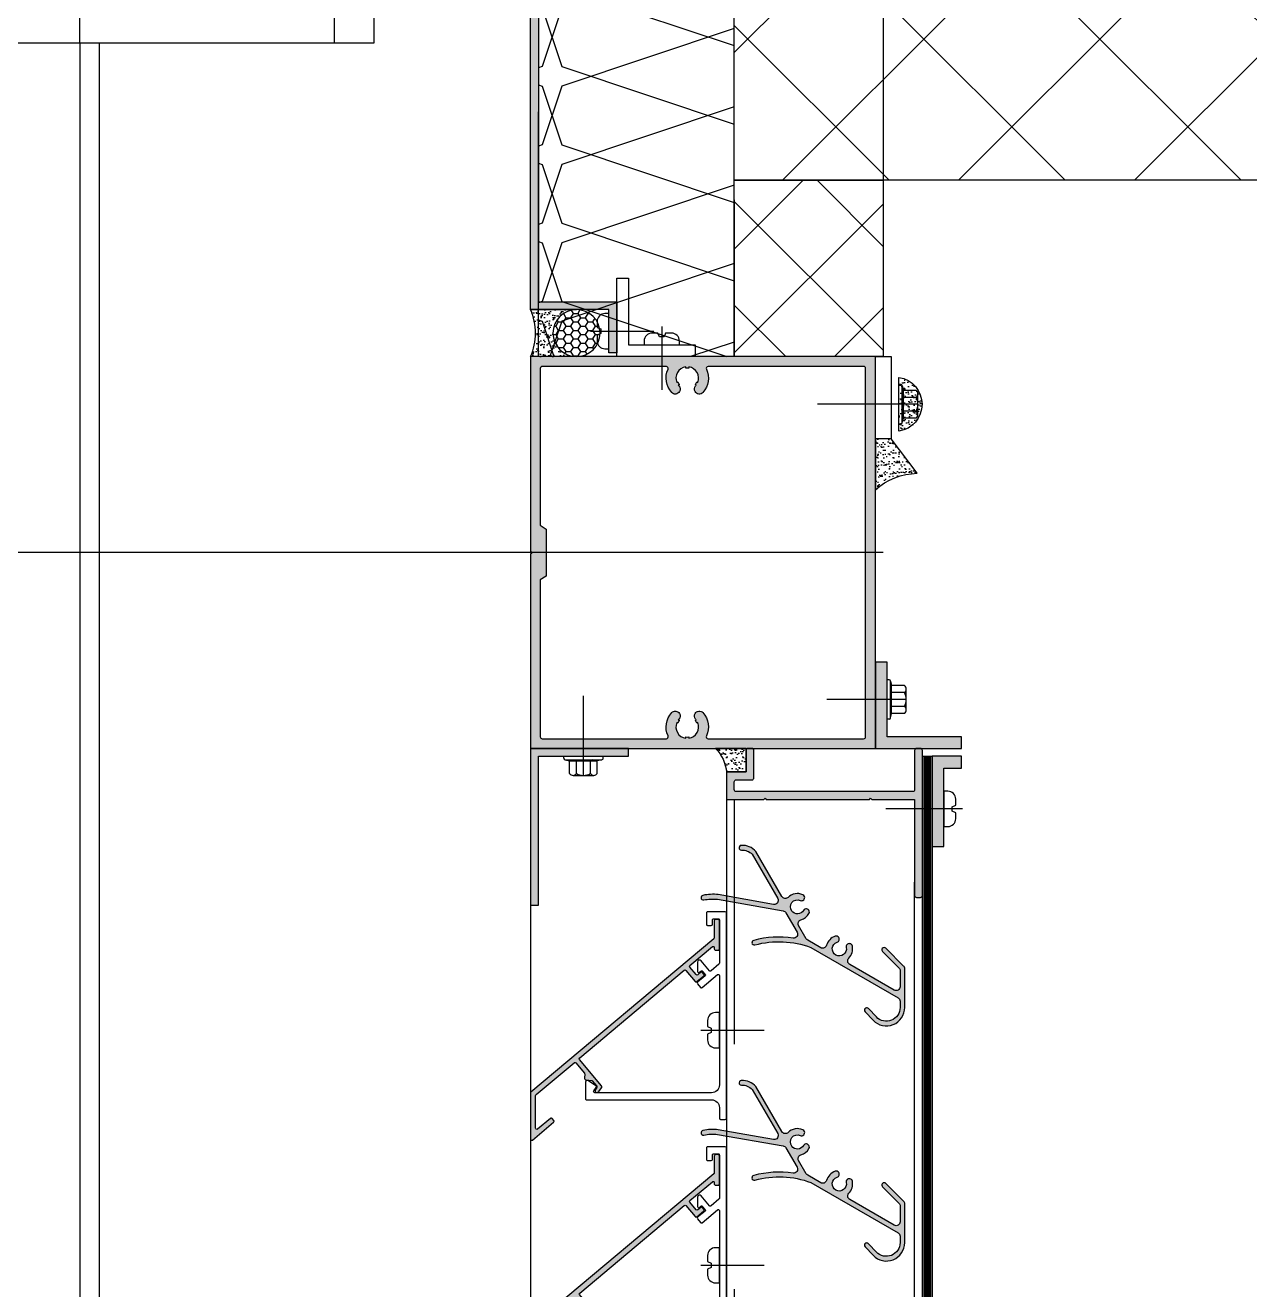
# Model space of a CAD drawing. Header units: millimetres. Extents: x 12351878 to 12381578, y 696206 to 738256.
# Drawn here: x 12375865.6 to 12376178, y 710600.4 to 710923.1 of the extents above; entities that cross this region are included whole.
import ezdxf

# ---------------------------------------------------------------- set-up
doc = ezdxf.new("R2010")
doc.units = ezdxf.units.MM
doc.header["$LTSCALE"] = 1000
for name, pattern in [('CENTER', [50.800000000000004, 31.75, -6.35, 6.35, -6.35]), ('CENTER2', [28.575000000000003, 19.05, -3.175, 3.175, -3.175]), ('HIDDEN', [0.125, 0.0625, -0.0625]), ('HIDDENX2', [19.049999999999997, 12.7, -6.35])]:
    doc.linetypes.add(name, pattern=pattern)
for name, color, linetype in [('ALUM', 1, 'Continuous'), ('ELASTOMER', 6, 'Continuous'), ('ELASTOMER-V', 241, 'Continuous'), ('ELASTROMER-V', 241, 'Continuous'), ('EXTRUSION-V', 141, 'Continuous'), ('EXTRUSION1', 4, 'Continuous'), ('EXTRUSION2', 133, 'Continuous'), ('FASTENER', 191, 'Continuous'), ('GLASS-V', 11, 'Continuous'), ('GRID', 8, 'CENTER'), ('INSUL', 8, 'HIDDEN'), ('SILICONE', 8, 'Continuous'), ('SYMBOL', 7, 'Continuous'), ('型材断面填充', 254, 'Continuous'), ('铝板断面填充', 14, 'Continuous')]:
    doc.layers.add(name, color=color, linetype=linetype)

# ---------------------------------------------------------------- blocks, each defined once
blk = doc.blocks.new('*U98')
at = {"linetype": 'CENTER2', "ltscale": 0.5}
blk.add_line((0, 5.682552812322683), (0, -17.82994597045181), dxfattribs=at)
at = {"color": 0, "linetype": 'ByBlock'}
blk.add_lwpolyline([(-0.6749999999992724, 2.506874680595502), (-1.174999999999272, 3.599999999998545), (-2.999999999998181, 3.600000000002183, 0.4142135623730951), (-5.399999999999636, 1.200000000000728), (-5.399999999999636, 0), (5.399999999999636, 0), (5.400000000001455, 1.19999999999709, 0.4142135623730951), (3.000000000001819, 3.599999999998545), (1.174999999999272, 3.599999999998545), (0.6749999999992724, 2.506874680595502)], format="xyb", close=True, dxfattribs=at)
blk = doc.blocks.new('*U59')
at = {"linetype": 'ByBlock', "lineweight": -2}
for p, q in [((-3.542857142858338, 4.400000000008731), (-3.542857142858338, 1.14285714286234)), ((2.657142857144208, 4.857142857152212), (-2.657142857144208, 4.857142857152212)), ((-1.77142857142826, 4.400000000008731), (-1.77142857142826, 1.14285714286234)), ((1.77142857142826, 4.400000000008731), (1.77142857142826, 1.14285714286234)), ((3.542857142858338, 4.400000000008731), (3.542857142858338, 1.14285714286234)), ((-5.028571428571013, 0.5142857142927824), (-5.028571428571013, 7.275957614183426e-12)), ((5.028571428571013, 7.275957614183426e-12), (-5.028571428571013, 7.275957614183426e-12)), ((-4.685714285715221, 0.857142857152212), (-3.542857142858338, 1.14285714286234)), ((4.685714285715221, 0.857142857152212), (-4.685714285715221, 0.857142857152212)), ((3.542857142858338, 1.14285714286234), (-3.542857142858338, 1.14285714286234)), ((-2.332922000361577, 0.857142857152212), (-1.77142857142826, 1.14285714286234)), ((2.458636286075489, 0.857142857152212), (1.77142857142826, 1.14285714286234)), ((4.685714285715221, 0.857142857152212), (3.542857142858338, 1.14285714286234)), ((5.028571428571013, 0.5142857142927824), (5.028571428571013, 7.275957614183426e-12))]:
    blk.add_line(p, q, dxfattribs=at)
for centre, radius, start, end in [((-2.657142857144208, 3.770535714291327), 1.086607142857136, 35.40085557752613, 144.5991444224739), ((0, 1.196428571434808), 3.660714285714072, 61.05941179989344, 118.9405882001066), ((2.657142857144208, 3.770535714291327), 1.086607142857129, 35.40085557752613, 144.5991444224739), ((-4.685714285715221, 0.5142857142927824), 0.3428571428571428, 90, 180), ((4.685714285715221, 0.5142857142927824), 0.3428571428571428, 0, 90)]:
    blk.add_arc(centre, radius, start, end, dxfattribs=at)
at = {"layer": 'GRID', "ltscale": 0.5}
blk.add_line((0, 4.857142857159488), (0, -20.8138588388405), dxfattribs=at)
blk = doc.blocks.new('20221208-LC02')
at = {"layer": '型材断面填充', "linetype": 'ByBlock'}
h = blk.add_hatch(color=256, dxfattribs=at)
edge = h.paths.add_edge_path(flags=16)
edge.add_line((2.5, -6.99999999960346), (2.5, -47))
edge.add_arc((3, -47), 0.5, 180, 270)
edge.add_line((3, -47.5), (34.65579523838096, -47.49999999999636))
edge.add_arc((34.65579523683118, -47.00000000242653), 0.4999999975698302, 270.0000001775916, 385.0702281711805)
edge.add_arc((39.99995091589517, -44.5000000142536), 5.399999990810145, 137.5299817759611, 205.0702278479145, ccw=False)
edge.add_arc((36.9387832742359, -41.69790212291264), 1.250000000089422, 29.999999994727887, 137.5299819162502, ccw=False)
edge.add_arc((36.93878327609127, -41.69790210733845), 1.249999990696188, -42.470018660997084, 29.99999941902189, ccw=False)
edge.add_arc((39.99995091848541, -44.49999999810461), 2.900000000181009, 137.529981922016, 142.0718582329696)
edge.add_line((37.71248232560174, -42.71744917481192), (37.97509137222369, -42.86906657857253))
edge.add_arc((39.9999509184272, -44.49999999786814), 2.600000000005153, 141.1501169040583, 158.8498831005553)
edge.add_line((37.57509137225861, -43.56188690160343), (37.31248232560029, -43.41026949783918))
edge.add_arc((39.99995091840537, -44.49999999789361), 2.900000000010801, 157.9281417677023, 262.0718582346679)
edge.add_line((39.59995091844758, -47.37228132117889), (39.59995091845485, -47.06904651365767))
edge.add_arc((39.99995091835444, -44.4999999979409), 2.599999999968484, 261.1501169037022, 278.8498831005157)
edge.add_line((40.39995091844321, -47.06904651362856), (40.39995091845776, -47.37228132117889))
edge.add_arc((39.9999509183981, -44.49999999792271), 2.899999999995512, 277.9281417674047, 382.0718582349279)
edge.add_line((42.68741951114498, -43.41026949774823), (42.42481046450848, -43.5618869015052))
edge.add_arc((39.99995091839082, -44.4999999979118), 2.600000000009137, 21.15011690276566, 38.84988309937198)
edge.add_line((42.02481046449975, -42.86906657849249), (42.28741951112897, -42.71744917471733))
edge.add_arc((39.99995106457936, -44.50000017262209), 2.899999992084716, 37.92814626531133, 42.47002339311909)
edge.add_arc((43.06111853289622, -41.69790209024723), 1.249999999762535, 150.000000009156, 222.4700181958035, ccw=False)
edge.add_arc((43.06111854433402, -41.69790208929044), 1.250000009190942, 42.470018990228596, 150.0000003092716, ccw=False)
edge.add_arc((39.99995091773599, -44.49999999361535), 5.399999997576094, -25.07022803200431, 42.4700186433916, ccw=False)
edge.add_arc((45.34410659842979, -47), 0.5000000000005413, 154.9297720058249, 270)
edge.add_line((45.34410659842979, -47.5), (84.99995091736491, -47.49999999998909))
edge.add_arc((84.99995091736491, -46.99999999998909), 0.5, 270, 360)
edge.add_line((85.49995091736491, -46.99999999998909), (85.49995091736491, 47.00000000001091))
edge.add_arc((84.99995091736491, 47.00000000001091), 0.5, 0, 90)
edge.add_line((84.99995091736491, 47.50000000001091), (45.34410659792775, 47.5))
edge.add_arc((45.34410659792775, 47.00000000000364), 0.499999999996362, 90, 205.070227985965)
edge.add_arc((39.9999509169138, 44.49999999430656), 5.399999997577029, -42.470018642462094, 25.070228024716982, ccw=False)
edge.add_arc((43.06111854356277, 41.69790209003622), 1.250000009194104, 209.9999996913284, 317.5299810103656, ccw=False)
edge.add_arc((43.06111853211041, 41.69790209099301), 1.249999999750459, 137.5299818046885, 209.9999999917775, ccw=False)
edge.add_arc((39.99995106378628, 44.50000017328784), 2.899999992045648, 317.5299766079323, 322.0718537359109)
edge.add_line((42.28741951034317, 42.71744917545584), (42.02481046370667, 42.86906657922373))
edge.add_arc((39.99995091759047, 44.49999999858846), 2.599999999980514, 321.1501169016652, 338.8498830984475)
edge.add_line((42.42481046370085, 43.56188690224371), (42.68741951033735, 43.41026949849038))
edge.add_arc((39.99995091757592, 44.49999999861393), 2.899999999996318, 337.9281417661126, 442.0718582336118)
edge.add_line((40.39995091758465, 47.37228132187738), (40.3999509175701, 47.06904651432706))
edge.add_arc((39.99995091753226, 44.49999999863212), 2.599999999968184, 81.15011690061799, 98.84988309743153)
edge.add_line((39.59995091758174, 47.06904651434161), (39.59995091756718, 47.37228132186283))
edge.add_arc((39.99995091757592, 44.49999999858846), 2.900000000006504, 97.92814176635848, 202.0718582335795)
edge.add_line((37.31248232479993, 43.41026949847583), (37.57509137145098, 43.56188690225099))
edge.add_arc((39.99995091759047, 44.49999999855208), 2.599999999991428, 201.1501169004238, 218.8498830971071)
edge.add_line((37.97509137143061, 42.86906657922373), (37.71248232480866, 42.71744917546312))
edge.add_arc((39.99995091768506, 44.49999999883585), 2.900000000224605, 217.9281417683661, 222.4700180793446)
edge.add_arc((36.93878327532002, 41.6979021079751), 1.249999990694837, -29.999999418133086, 42.47001866193938, ccw=False)
edge.add_arc((36.93878327346465, 41.69790212354928), 1.250000000087285, 222.4700180848151, 330.00000000616086, ccw=False)
edge.add_arc((39.99995091507299, 44.50000001494118), 5.39999999081059, 154.9297721593727, 222.4700182250489, ccw=False)
edge.add_arc((34.65579523569613, 47.00000000243381), 0.4999999975694139, 334.929771835921, 449.9999998232421)
edge.add_line((34.65579523723864, 47.50000000000364), (3, 47.5))
edge.add_arc((3, 47), 0.5, 90, 180)
edge.add_line((2.5, 47), (2.5, 7.00000000039654))
edge.add_line((2.5, 7.00000000039654), (4, 6.00000000039654))
edge.add_line((4, 6.00000000039654), (4, -5.99999999960346))
edge.add_line((4, -5.99999999960346), (2.5, -6.99999999960346))
edge = h.paths.add_edge_path()
edge.add_line((0, -0.2999999999992724), (0, -50))
edge.add_line((0, -50), (87.99995091736491, -49.99999999998909))
edge.add_line((87.99995091736491, -49.99999999998909), (87.99995091736491, 50.00000000001091))
edge.add_line((87.99995091736491, 50.00000000001091), (0, 50))
edge.add_line((0, 50), (0, 0.2999999999992724))
edge.add_arc((0, 0), 0.2999999999992724, -90, 90, ccw=False)
at = {"color": 0, "linetype": 'ByBlock'}
for points in [[(0, -0.2999999999992724), (0, -50), (87.99995091736491, -49.99999999998909), (87.99995091736491, 50.00000000001091), (0, 50), (0, 0.2999999999992724, -0.9999999999999999)], [(2.5, -6.99999999960346), (2.5, -47, 0.414213562373095), (3, -47.5), (34.65579523838096, -47.49999999999636, 0.5490175104175196), (35.10868978350481, -46.78813559492119, -0.3035384596239542), (36.01674482313683, -40.85389673494501, -0.5069448702634813), (38.02131502910197, -41.07290212296721, -0.3271885650726631), (37.86082171175804, -42.54190749825284, 0.01982026876785896), (37.71248232560174, -42.71744917481192), (37.97509137222369, -42.86906657857253, 0.07738371066582642), (37.57509137225861, -43.56188690160343), (37.31248232560029, -43.41026949783918, 0.4885090795910595), (39.59995091844758, -47.37228132117889), (39.59995091845485, -47.06904651365767, 0.07738371066725233), (40.39995091844321, -47.06904651362856), (40.39995091845776, -47.37228132117889, 0.4885090795940417), (42.68741951114498, -43.41026949774823), (42.42481046450848, -43.5618869015052, 0.07738371066635864), (42.02481046449975, -42.86906657849249), (42.28741951112897, -42.71744917471733, 0.01982027233345179), (42.1390800836889, -42.54190747979737, -0.3271885655898134), (41.97858677827026, -41.07290209053826, -0.5069448669586435), (43.98315698879742, -40.85389668058633, -0.3035384624997088), (44.89121204890398, -46.78813559286573, 0.5490175104135072), (45.34410659842979, -47.5), (84.99995091736491, -47.49999999998909, 0.414213562373095), (85.49995091736491, -46.99999999998909), (85.49995091736491, 47.00000000001091, 0.414213562373095), (84.99995091736491, 47.50000000001091), (45.34410659792775, 47.5, 0.5490175103733188), (44.89121204837284, 46.78813559293485, -0.3035384624606132), (43.98315698803344, 40.85389668134303, -0.5069448669602903), (41.97858677750628, 41.07290209127314, -0.3271885655898843), (42.13908008290309, 42.54190748052861, 0.01982027233416778), (42.28741951034317, 42.71744917545584), (42.02481046370667, 42.86906657922373, 0.07738371066710646), (42.42481046370085, 43.56188690224371), (42.68741951033735, 43.41026949849038, 0.4885090795931064), (40.39995091758465, 47.37228132187738), (40.3999509175701, 47.06904651432706, 0.07738371066724005), (39.59995091758174, 47.06904651434161), (39.59995091756718, 47.37228132186283, 0.4885090795916054), (37.31248232479993, 43.41026949847583), (37.57509137145098, 43.56188690225099, 0.07738371066666419), (37.97509137143061, 42.86906657922373), (37.71248232480866, 42.71744917546312, 0.01982026876795936), (37.86082171097223, 42.54190749890404, -0.327188565073362), (38.02131502833799, 41.07290212362204, -0.5069448702631493), (36.01674482238013, 40.85389673556347, -0.3035384595938929), (35.10868978239159, 46.78813559498667, 0.549017510375187), (34.65579523723864, 47.50000000000364), (3, 47.5, 0.414213562373095), (2.5, 47), (2.5, 7.00000000039654), (4, 6.00000000039654), (4, -5.99999999960346)]]:
    blk.add_lwpolyline(points, format="xyb", close=True, dxfattribs=at)
blk = doc.blocks.new('20221208-LC05')
at = {"layer": '型材断面填充', "linetype": 'ByBlock'}
h = blk.add_hatch(color=256, dxfattribs=at)
edge = h.paths.add_edge_path()
edge.add_line((50, -24.5), (50, 12.5))
edge.add_arc((49.5, 12.5), 0.5, 0, 90)
edge.add_line((49.5, 13), (48.5, 13))
edge.add_arc((48.5, 12.5), 0.5, 90, 180)
edge.add_line((48, 12.5), (48, 2.5))
edge.add_arc((47.5, 2.5), 0.5, -90, 0, ccw=False)
edge.add_line((47.5, 2), (2.5, 2))
edge.add_arc((2.5, 2.5), 0.5, 180, 270, ccw=False)
edge.add_line((2, 2.5), (2, 4.500000000007276))
edge.add_arc((2.5, 4.500000000007276), 0.5, 90, 180, ccw=False)
edge.add_line((2.5, 5.000000000007276), (6.5, 5.000000000007276))
edge.add_arc((6.5, 5.500000000007276), 0.5, 270, 360)
edge.add_line((7, 5.500000000007276), (7, 12.5))
edge.add_arc((6.5, 12.5), 0.5, 0, 90)
edge.add_line((6.5, 13), (5.5, 13))
edge.add_arc((5.5, 12.5), 0.5, 90, 180)
edge.add_line((5, 12.5), (5, 7.000000000003638))
edge.add_line((5, 7.000000000003638), (0, 7))
edge.add_line((0, 7), (0, 0))
edge.add_line((0, 0), (9.545484914677218, 0))
edge.add_line((9.545484914677218, 0), (9.845484914680128, 0.2999999999883585))
edge.add_line((9.845484914680128, 0.2999999999883585), (10.14548491468304, 0))
edge.add_line((10.14548491468304, 0), (36.45762077829568, 0))
edge.add_line((36.45762077829568, 0), (36.75762077829859, 0.2999999999883585))
edge.add_line((36.75762077829859, 0.2999999999883585), (37.0576207783015, 0))
edge.add_line((37.0576207783015, 0), (48, 0))
edge.add_line((48, 0), (48, -24.5))
edge.add_arc((48.5, -24.5), 0.5, 180, 270)
edge.add_line((48.5, -25), (49.5, -25))
edge.add_arc((49.5, -24.5), 0.5, 270, 360)
at = {"linetype": 'ByBlock'}
blk.add_lwpolyline([(50, -24.5), (50, 12.5, 0.414213562373095), (49.5, 13), (48.5, 13, 0.414213562373095), (48, 12.5), (48, 2.5, -0.414213562373095), (47.5, 2), (2.5, 2, -0.414213562373095), (2, 2.5), (2, 4.500000000007276, -0.414213562373095), (2.5, 5.000000000007276), (6.5, 5.000000000007276, 0.414213562373095), (7, 5.500000000007276), (7, 12.5, 0.414213562373095), (6.5, 13), (5.5, 13, 0.414213562373095), (5, 12.5), (5, 7.000000000003638), (0, 7), (0, 0), (9.545484914677218, 0), (9.845484914680128, 0.2999999999883585), (10.14548491468304, 0), (36.45762077829568, 0), (36.75762077829859, 0.2999999999883585), (37.0576207783015, 0), (48, 0), (48, -24.5, 0.414213562373095), (48.5, -25), (49.5, -25, 0.414213562373095)], format="xyb", close=True, dxfattribs=at)
blk = doc.blocks.new('*U97')
at = {"linetype": 'ByBlock', "lineweight": -2}
for p, q in [((-3.542857142858338, 4.400000000008731), (-3.542857142858338, 1.14285714286234)), ((2.657142857144208, 4.857142857152212), (-2.657142857144208, 4.857142857152212)), ((-1.77142857142826, 4.400000000008731), (-1.77142857142826, 1.14285714286234)), ((1.77142857142826, 4.400000000008731), (1.77142857142826, 1.14285714286234)), ((3.542857142858338, 4.400000000008731), (3.542857142858338, 1.14285714286234)), ((-5.028571428571013, 0.5142857142927824), (-5.028571428571013, 7.275957614183426e-12)), ((5.028571428571013, 7.275957614183426e-12), (-5.028571428571013, 7.275957614183426e-12)), ((-4.685714285715221, 0.857142857152212), (-3.542857142858338, 1.14285714286234)), ((4.685714285715221, 0.857142857152212), (-4.685714285715221, 0.857142857152212)), ((3.542857142858338, 1.14285714286234), (-3.542857142858338, 1.14285714286234)), ((-2.332922000361577, 0.857142857152212), (-1.77142857142826, 1.14285714286234)), ((2.458636286075489, 0.857142857152212), (1.77142857142826, 1.14285714286234)), ((4.685714285715221, 0.857142857152212), (3.542857142858338, 1.14285714286234)), ((5.028571428571013, 0.5142857142927824), (5.028571428571013, 7.275957614183426e-12))]:
    blk.add_line(p, q, dxfattribs=at)
for centre, radius, start, end in [((-2.657142857144208, 3.770535714291327), 1.086607142857136, 35.40085557752613, 144.5991444224739), ((0, 1.196428571434808), 3.660714285714072, 61.05941179989344, 118.9405882001066), ((2.657142857144208, 3.770535714291327), 1.086607142857129, 35.40085557752613, 144.5991444224739), ((-4.685714285715221, 0.5142857142927824), 0.3428571428571428, 90, 180), ((4.685714285715221, 0.5142857142927824), 0.3428571428571428, 0, 90)]:
    blk.add_arc(centre, radius, start, end, dxfattribs=at)
at = {"layer": 'GRID', "ltscale": 0.5}
blk.add_line((0, 4.857142857159488), (0, -15.42104510233063), dxfattribs=at)
blk = doc.blocks.new('20221208-LC06')
at = {"layer": '型材断面填充', "linetype": 'ByBlock'}
blk.add_hatch(color=256, dxfattribs=at).paths.add_polyline_path([(22, 3), (3, 3), (3, 22), (0, 22), (0, 0), (22, 0)])
blk.add_lwpolyline([(22, 3), (3, 3), (3, 22), (0, 22), (0, 0), (22, 0)], close=True)
at = {"layer": 'FASTENER', "rotation": 269.9998805842413}
blk.add_blockref('*U97', (3, 12.5), dxfattribs=at)
blk = doc.blocks.new('*U133')
at = {"linetype": 'CENTER2', "ltscale": 0.5}
blk.add_line((0, 5.682552812322683), (0, -13.72271173098998), dxfattribs=at)
at = {"color": 0, "linetype": 'ByBlock'}
blk.add_lwpolyline([(-0.6749999999992724, 2.506874680595502), (-1.174999999999272, 3.599999999998545), (-2.999999999998181, 3.600000000002183, 0.4142135623730951), (-5.399999999999636, 1.200000000000728), (-5.399999999999636, 0), (5.399999999999636, 0), (5.400000000001455, 1.19999999999709, 0.4142135623730951), (3.000000000001819, 3.599999999998545), (1.174999999999272, 3.599999999998545), (0.6749999999992724, 2.506874680595502)], format="xyb", close=True, dxfattribs=at)
blk = doc.blocks.new('20221208-LC07')
at = {"layer": '型材断面填充', "linetype": 'ByBlock'}
h = blk.add_hatch(color=256, dxfattribs=at)
edge = h.paths.add_edge_path()
edge.add_line((-6.571018636968802, 14.7899890653789), (-7.337063080092776, 14.14720145569299))
edge.add_arc((-7.529899362991273, 14.37701478863164), 0.2999999999974647, 219.9999999985453, 309.9999999985453, ccw=False)
edge.add_line((-7.75971269592992, 14.18417850573314), (-9.366681720144697, 16.09928961351397))
edge.add_arc((-9.136868387220604, 16.29212589641247), 0.299999999986316, 130.0000000003315, 220.0000000003319, ccw=False)
edge.add_line((-9.3297046701191, 16.52193922933657), (-3.592836282899952, 21.33574337718892))
edge.add_arc((-3.399999999991408, 21.10593004425521), 0.30000000000014, 4.4639136831392534e-10, 130.0000000006214, ccw=False)
edge.add_line((-3.099999999991269, 21.10593004425755), (-3.099999999991269, 20.74631159653654))
edge.add_arc((-2.799999999996103, 20.74631159654335), 0.2999999999951655, 180.0000000013, 270.0000000014791)
edge.add_line((-2.799999999988358, 20.44631159654818), (-2.099999999991269, 20.44631159654818))
edge.add_arc((-2.099999999984021, 20.74631159654385), 0.2999999999956628, 269.9999999986158, 359.9999999986049)
edge.add_line((-1.799999999988358, 20.74631159653654), (-1.799999999988358, 27.94631159654818))
edge.add_arc((-2.099999999983964, 27.94631159654094), 0.299999999995606, 1.384177397393196e-09, 90.00000000139504)
edge.add_line((-2.099999999991269, 28.24631159653654), (-2.799999999988358, 28.24631159653654))
edge.add_arc((-2.799999999995606, 27.94631159654088), 0.2999999999956628, 89.99999999861582, 179.999999998605)
edge.add_line((-3.099999999991269, 27.94631159654818), (-3.099999999991269, 23.58620389399584))
edge.add_arc((-3.400000000019408, 23.58620389398678), 0.3000000000281391, -49.999999998266674, 1.7301999832852744e-09, ccw=False)
edge.add_line((-3.207163717088406, 23.35639056103537), (-49.89283628751582, -15.81754007405834))
edge.add_arc((-49.70000000458491, -16.04735340700972), 0.3000000000280493, 130.0000000017254, 180.0000000017384)
edge.add_line((-50.00000000461296, -16.04735340701882), (-50.00000000461296, -27.7960190110025))
edge.add_arc((-49.70000000461259, -27.79601901099967), 0.3000000000003666, 180.0000000005408, 310.0000000005276)
edge.add_line((-49.50716372170427, -28.02583234393387), (-44.10145779259619, -23.48990649255575))
edge.add_arc((-44.2942940754947, -23.26009315963165), 0.2999999999863265, 310.0000000003338, 400.00000000033)
edge.add_line((-44.06448074257059, -23.06725687673315), (-44.51443206935073, -22.53102576654055))
edge.add_arc((-44.74424540228938, -22.72386204943905), 0.2999999999974647, 39.99999999854528, 129.9999999985453)
edge.add_line((-44.93708168518788, -22.4940487165004), (-48.20716372170136, -25.23797334724804))
edge.add_arc((-48.40000000461647, -25.0081600143284), 0.299999999993581, 180.0000000033186, 310.0000000033076, ccw=False)
edge.add_line((-48.70000000461005, -25.00816001434578), (-48.70000000461005, -16.65355336258654))
edge.add_arc((-48.40000000465168, -16.65355336259094), 0.2999999999583665, 129.9999999991475, 179.9999999991593, ccw=False)
edge.add_line((-48.59283628752746, -16.42374002968427), (-38.89875189187296, -8.289437388681108))
edge.add_arc((-38.70591560897339, -8.519250721621638), 0.2999999999995969, 39.97210619677821, 129.9999999984711, ccw=False)
edge.add_line((-38.47600842310931, -8.326526343589649), (-36.24809373162861, -10.98427832216839))
edge.add_arc((-36.47800091748876, -11.17700270020882), 0.3000000000019971, -4.999999999810484, 39.972106198496476, ccw=False)
edge.add_line((-36.17914250805916, -11.2031494230323), (-36.26126637689595, -12.14182953926502))
edge.add_arc((-35.76316902785037, -12.1854074106377), 0.4999999999996011, 175.0000000001276, 265.0000000001261)
edge.add_line((-35.80674689922307, -12.68350475968327), (-34.44730974844424, -12.80244009912712))
edge.add_arc((-34.47345647125944, -13.10129850854805), 0.299999999992635, 39.972208860910484, 85.00000000162129, ccw=False)
edge.add_line((-34.24354963072983, -12.90857371856691), (-33.10536801435228, -14.26634268753696))
edge.add_arc((-33.33527485487883, -14.45906747750178), 0.2999999999798057, -35.00000000039148, 39.97220885889601, ccw=False)
edge.add_line((-33.08952924160985, -14.63114040839719), (-33.45027492035297, -15.14633863046765))
edge.add_arc((-33.04069889821348, -15.43312684862878), 0.4999999999876424, 145.0000000010222, 277.5776421457446)
edge.add_arc((-33.04069889820949, -15.43312684861227), 0.5000000000034821, 277.5776421450424, 325.0000000003197)
edge.add_line((-32.63112287606054, -15.71991506678751), (-31.83047807846742, -14.57647579500917))
edge.add_arc((-32.07622369175496, -14.40440286411353), 0.2999999999951448, 325.0000000016046, 399.9721394301869)
edge.add_line((-31.84631661768071, -14.21167835273081), (-37.48033806981402, -7.49067863082746))
edge.add_arc((-37.25043099573351, -7.297954119452356), 0.2999999999950601, 129.9999999997207, 219.9721394283044, ccw=False)
edge.add_line((-37.44326727863518, -7.068140786519507), (-10.78518911205174, 15.30064277094789))
edge.add_arc((-10.59235282913141, 15.07082943801651), 0.3000000000059272, 40.00000000263299, 130.0000000026311, ccw=False)
edge.add_line((-10.36253949620004, 15.26366572093684), (-7.984225340362173, 12.42930128140142))
edge.add_arc((-7.754412007408973, 12.62213756428537), 0.2999999999992584, 219.9999999946298, 309.9999999946298)
edge.add_line((-7.561575724525028, 12.39232423133217), (-5.799673505345709, 13.87073573362431))
edge.add_arc((-5.992509788258752, 14.10054906656296), 0.3000000000068146, 310.0000000006734, 400.0000000006751)
edge.add_line((-5.762696455320111, 14.29338534947601), (-6.148369021131657, 14.75301201533875))
edge.add_arc((-6.378182354070304, 14.56017573244026), 0.2999999999974647, 39.99999999854528, 129.9999999985453)
at = {"linetype": 'ByBlock'}
blk.add_lwpolyline([(-6.571018636968802, 14.7899890653789), (-7.337063080092776, 14.14720145569299, -0.4142135623730948), (-7.75971269592992, 14.18417850573314), (-9.366681720144697, 16.09928961351397, -0.4142135623730967), (-9.3297046701191, 16.52193922933657), (-3.592836282899952, 21.33574337718892, -0.6370702608085692), (-3.099999999991269, 21.10593004425755), (-3.099999999991269, 20.74631159653654, 0.4142135623740107), (-2.799999999988358, 20.44631159654818), (-2.099999999991269, 20.44631159654818, 0.4142135623730396), (-1.799999999988358, 20.74631159653654), (-1.799999999988358, 27.94631159654818, 0.4142135623731504), (-2.099999999991269, 28.24631159653654), (-2.799999999988358, 28.24631159653654, 0.4142135623730396), (-3.099999999991269, 27.94631159654818), (-3.099999999991269, 23.58620389399584, -0.2216946626429259), (-3.207163717088406, 23.35639056103537), (-49.89283628751582, -15.81754007405834, 0.2216946626430007), (-50.00000000461296, -16.04735340701882), (-50.00000000461296, -27.7960190110025, 0.6370702608074083), (-49.50716372170427, -28.02583234393387), (-44.10145779259619, -23.48990649255575, 0.4142135623730755), (-44.06448074257059, -23.06725687673315), (-44.51443206935073, -22.53102576654055, 0.414213562373095), (-44.93708168518788, -22.4940487165004), (-48.20716372170136, -25.23797334724804, -0.6370702608074247), (-48.70000000461005, -25.00816001434578), (-48.70000000461005, -16.65355336258654, -0.2216946626429911), (-48.59283628752746, -16.42374002968427), (-38.89875189187296, -8.289437388681108, -0.4143561613109094), (-38.47600842310931, -8.326526343589649), (-36.24809373162861, -10.98427832216839, -0.1987858451913511), (-36.17914250805916, -11.2031494230323), (-36.26126637689595, -12.14182953926502, 0.4142135623730875), (-35.80674689922307, -12.68350475968327), (-34.44730974844424, -12.80244009912712, -0.1990384300052808), (-34.24354963072983, -12.90857371856691), (-33.10536801435228, -14.26634268753696, -0.3393190298109867), (-33.08952924160985, -14.63114040839719), (-33.45027492035297, -15.14633863046765, 0.6529968604531776), (-32.97476410327363, -15.92876038543181, 0.2099236531227798), (-32.63112287606054, -15.71991506678751), (-31.83047807846742, -14.57647579500917, 0.3393186919816972), (-31.84631661768071, -14.21167835273081), (-37.48033806981402, -7.49067863082746, -0.4140711476668985), (-37.44326727863518, -7.068140786519507), (-10.78518911205174, 15.30064277094789, -0.4142135623730844), (-10.36253949620004, 15.26366572093684), (-7.984225340362173, 12.42930128140142, 0.4142135623730955), (-7.561575724525028, 12.39232423133217), (-5.799673505345709, 13.87073573362431, 0.4142135623731034), (-5.762696455320111, 14.29338534947601), (-6.148369021131657, 14.75301201533875, 0.414213562373095)], format="xyb", close=True, dxfattribs=at)
at = {"layer": 'EXTRUSION2'}
blk.add_lwpolyline([(0, -22.4536884034751), (0, 29.94631159654818, 0.4142135623724291), (-0.3000000000029104, 30.24631159653654), (-4.80000000000291, 30.24631159653654, 0.4142135623722072), (-5.099999999991269, 29.94631159654818), (-5.099999999991269, 27.0463115965249, 0.4142135623733171), (-4.80000000000291, 26.74631159653654), (-3.899999999994179, 26.74631159653654, 0.4142135623728732), (-3.599999999991269, 27.0463115965249), (-3.599999999991269, 28.14631159655983, -0.4142135623735389), (-3.30000000000291, 28.44631159654818), (-2.099999999991269, 28.44631159654818, -0.414213562369238), (-1.799999999988358, 28.14631159655983), (-1.799999999988358, 17.08666589786299, -0.2216946626428674), (-1.907163717085496, 16.85685256493161), (-3.944812945570447, 15.14706184883835, -0.4143559914221383), (-4.367556302560843, 15.18415067039314), (-6.487276274419855, 17.7128306661034, 0.700388720325843), (-7.370454731222708, 17.39162314712303), (-7.370454731222708, 15.00461082905531, 0.6370702608075328), (-6.877618448314024, 14.77479749609483), (-6.504989692621166, 15.0874701475841, -0.414355991422198), (-6.082246335645323, 15.05038132600021), (-5.439831221752684, 14.28402432179428, -0.4140711476669784), (-5.476902012931532, 13.86148647748632), (-7.392236844621948, 12.25432972662384, 0.4140711476671738), (-7.429307635800797, 11.83179188231588), (-6.658409499155823, 10.91216347727459, 0.4143559914221807), (-6.235666142165428, 10.8750746556907), (-2.292836282897042, 14.18350173640647, -0.6370702608074117), (-1.799999999988358, 13.9536884034751), (-1.799999999988358, -13.9536884034751, -0.4142135623731283), (-3.799999999988358, -15.9536884034751), (-33.60047102597309, -15.9536884034751, -0.6047240020239593), (-33.84726484274142, -15.48312225204427), (-33.25367720919894, -14.62425455485936, 0.4124226599490182), (-33.32839809506549, -14.20794279017719), (-35.21368280779279, -12.88785222265869, 0.6068148963146385), (-36.00047102596727, -13.29742824478308), (-36.00047102596727, -17.4536884034751, 0.414213562373055), (-35.70047102596436, -17.75368840346346), (-3.799999999988358, -17.75368840346346, -0.4142135623730284), (-1.799999999988358, -19.75368840346346), (-1.799999999988358, -22.4536884034751, 0.4142135623729286), (-1.499999999985448, -22.75368840346346), (-0.3000000000029104, -22.75368840346346, 0.414213562373095)], format="xyb", close=True, dxfattribs=at)
at = {"layer": 'FASTENER', "xscale": 0.8333333333333337, "yscale": 0.8333333333333337, "zscale": 0.8333333333333337, "rotation": 90}
blk.add_blockref('*U133', (-1.799999999988358, 0), dxfattribs=at)
blk = doc.blocks.new('20221208-LC08')
at = {"layer": '型材断面填充', "linetype": 'ByBlock'}
h = blk.add_hatch(color=256, dxfattribs=at)
edge = h.paths.add_edge_path()
edge.add_arc((18.10000287278786, 31.47830951325164), 3.400000000001218, 65.92021313996545, 134.4775121865075)
edge.add_arc((15.01723408819715, 34.61782167611785), 1.00000000000239, 209.9999999989361, 314.47751218486707, ccw=False)
edge.add_line((14.15120868440135, 34.11782167613273), (7.52105008403305, 45.60159323416883))
edge.add_arc((4.000002872740279, 42.48835913826461), 4.70000000000566, 41.48242132988716, 92.79602569609006)
edge.add_arc((3.800002872744327, 46.58347818416661), 0.5999999999925238, 92.79602569515836, 146.0072134597349)
edge.add_arc((3.80000287275323, 46.58347818417469), 0.5999999999953838, 146.0072134608504, 272.7960256962779)
edge.add_arc((4.000002872743861, 42.48835913827429), 3.500000000015892, 43.313703642576286, 92.79602569613178, ccw=False)
edge.add_line((6.546633347752504, 44.8893325291865), (13.06327640464588, 33.60217565984931))
edge.add_arc((12.19725100086027, 33.10217565985477), 0.9999999999982807, -100.00000000030388, 29.99999999969532, ccw=False)
edge.add_line((12.02360282318841, 32.11736790684517), (-2.077071995241567, 34.60369732353138))
edge.add_arc((-3.499997127224463, 22.6883591383198), 11.99999999996624, 83.1900102333025, 102.1531974691211)
edge.add_arc((-5.899997127244454, 33.83286451088126), 0.6000000000036422, 102.1531974685515, 185.7887552737148)
edge.add_arc((-5.899997127245768, 33.83286451088675), 0.6000000000028907, 185.7887552742492, 282.1531974690991)
edge.add_arc((-3.499997127274389, 22.68835913829452), 10.79999999997955, 83.36261430525201, 102.15319746886752, ccw=False)
edge.add_line((-2.251675831634202, 33.41597275654203), (14.45955084146408, 30.46933261334198))
edge.add_arc((14.28590266380062, 29.48452486034507), 0.9999999999843256, 30.00000000004019, 80.0000000000436, ccw=False)
edge.add_line((15.15192806757113, 29.98452486033784), (18.02259760018205, 25.01237937813858))
edge.add_arc((17.15657219639673, 24.51237937813692), 1.000000000001592, -98.40425250203049, 30.000000000057128, ccw=False)
edge.add_arc((13.40035137706609, -0.9116408617258216), 24.70000000000859, 81.59574749789154, 105.1546482003204)
edge.add_arc((7.100002872769094, 22.35025090838434), 0.600000000010323, 105.1546482012698, 188.7940901267949)
edge.add_arc((7.100002872763874, 22.35025090836708), 0.6000000000025236, 188.7940901252424, 285.1546481997163)
edge.add_arc((13.40035137712634, -0.9116408617214198), 23.49999999999195, 69.71435314169838, 105.1546482004795, ccw=False)
edge.add_line((21.54781760448532, 21.13079081161413), (43.8000028727547, 8.283485656895209))
edge.add_arc((43.30000287275738, 7.417460253112317), 0.9999999999973213, 3.632294465205632e-11, 60.00000000008862, ccw=False)
edge.add_line((44.3000028727547, 7.417460253112949), (44.3000028727547, 5.788359138270607))
edge.add_arc((40.80000287275518, 5.788359138278228), 3.499999999999524, 223.4999999999262, 359.9999999998753, ccw=False)
edge.add_line((38.26119257420942, 3.379118123353692), (36.23522749535914, 5.514039857953321))
edge.add_arc((35.800002872756, 5.101027112538667), 0.5999999999958322, 43.50000000016723, 112.2660903412586)
edge.add_arc((35.80000287275278, 5.1010271125406), 0.5999999999928276, 112.2660903410447, 223.4999999999515)
edge.add_line((35.36477825015027, 4.688014367129654), (37.39074332900054, 2.55309263250092))
edge.add_arc((40.80000287275313, 5.788359138265053), 4.699999999998657, 223.5000000000742, 360.0000000000677)
edge.add_line((45.50000287275179, 5.788359138270607), (45.50000287275179, 15.67414557590382))
edge.add_arc((44.50000287274782, 15.67414557591333), 1.000000000003972, 359.9999999994553, 404.9999999994539)
edge.add_line((45.20710965394392, 16.38125235709595), (40.67573880404234, 20.91262320696842))
edge.add_arc((40.25147473531783, 20.48835913826531), 0.6000000000026592, 44.99999999855465, 144.6289748794953)
edge.add_arc((40.25147473533163, 20.48835913828726), 0.6000000000012106, 144.6289748819671, 225.0000000010131)
edge.add_line((39.82721066662634, 20.06409506956697), (44.00710965394683, 15.88419608224649))
edge.add_arc((43.30000287275053, 15.17708930106379), 1.000000000004178, -5.397851055022329e-10, 44.99999999944902, ccw=False)
edge.add_line((44.3000028727547, 15.17708930105437), (44.3000028727547, 11.11250197593472))
edge.add_arc((43.30000287275537, 11.11250197593574), 0.9999999999993321, 239.99999999993372, 359.99999999994145, ccw=False)
edge.add_line((42.8000028727547, 10.24647657215246), (31.43951503562857, 16.80545728304423))
edge.add_arc((31.9395150356336, 17.67148268683599), 1.000000000008854, 135.5224878140041, 239.9999999999603, ccw=False)
edge.add_arc((28.80000287276256, 20.75425147141831), 3.399999999992322, 315.5224878139824, 372.079786860528)
edge.add_arc((31.34243140132083, 21.29836283606657), 0.799999999998791, 12.07978686086438, 81.03120951345983)
edge.add_arc((31.34243140131693, 21.29836283606468), 0.800000000001266, 81.03120951320471, 192.0797868606111)
edge.add_arc((28.80000287275669, 20.7542514714028), 1.799999999997041, -118.80722304147781, 12.079786860752279, ccw=False)
edge.add_arc((28.80000287276756, 20.75425147141491), 1.800000000012892, 107.92021313942001, 241.1927769584048, ccw=False)
edge.add_arc((28.00000287275929, 23.22811484678811), 0.7999999999921216, 287.920213139836, 394.5944030727941)
edge.add_arc((28.00000287275888, 23.22811484678788), 0.7999999999925871, 34.59440307279084, 107.9202131398281)
edge.add_arc((28.80000287275295, 20.75425147140346), 3.400000000003912, 107.920213139328, 164.4775121858689)
edge.add_arc((24.56049070989025, 21.93176436766351), 0.9999999999869437, 239.9999999995229, 344.47751218546523, ccw=False)
edge.add_line((24.06049070988956, 21.06573896389455), (20.73205368033086, 22.9874129788659))
edge.add_arc((21.23205368032045, 23.85343838267219), 1.000000000013713, 210.0000000011358, 240.0000000011423, ccw=False)
edge.add_line((20.36602827653405, 23.35343838264816), (18.41149036522256, 26.73879735037917))
edge.add_arc((19.27751576900449, 27.23879735038148), 0.9999999999989766, 105.52248781424859, 210.0000000001864, ccw=False)
edge.add_arc((18.10000287277109, 31.47830951324287), 3.39999999998348, 285.5224878137884, 330.0797868603327)
edge.add_arc((20.35347704523172, 30.18144631543695), 0.8000000000276194, 330.0797868607158, 374.5011937844338)
edge.add_arc((20.35347704526365, 30.18144631544146), 0.7999999999955785, 14.50119378469442, 150.0797868609761)
edge.add_arc((18.10000287275837, 31.47830951324748), 1.799999999999034, 216.2653596214031, 330.0797868605823, ccw=False)
edge.add_arc((18.10000287276008, 31.47830951324956), 1.800000000001635, 65.92021313938773, 216.2653596214244, ccw=False)
edge.add_arc((19.1608247127807, 33.85205276469105), 0.8000000000038943, 245.9202131402194, 382.7027099130715)
edge.add_arc((19.16082471278897, 33.85205276470867), 0.799999999989457, 22.70270991213544, 65.9202131392813)
at = {"linetype": 'ByBlock'}
blk.add_lwpolyline([(19.48723143279494, 34.5824353036005, 0.3083916325529339), (15.71786335740762, 33.90429618454073, -0.4903143948258746), (14.15120868440135, 34.11782167613273), (7.52105008403305, 45.60159323416883, 0.2277157634275071), (3.770734580073622, 47.18276389819221, 0.2364415272626862), (3.302538092189934, 46.9189312987728, 0.6175451534920224), (3.829271165435784, 45.98419247014681, -0.2193260320837169), (6.546633347752504, 44.8893325291865), (13.06327640464588, 33.60217565984931, -0.6370702608074894), (12.02360282318841, 32.11736790684517), (-2.077071995241567, 34.60369732353138, 0.08293185936969823), (-6.026312916714232, 34.41941742523341, 0.3820406520317202), (-6.496937440882903, 33.77234788541682, 0.4471354348802424), (-5.77368133777054, 33.24631159653654, -0.08217359946648703), (-2.251675831634202, 33.41597275654203), (14.45955084146408, 30.46933261334198, -0.2216946626429554), (15.15192806757113, 29.98452486033784), (18.02259760018205, 25.01237937813858, -0.6273246742697681), (17.01041574428382, 23.52311789020314, 0.1031587061428928), (6.943147723271977, 22.92938514333218, 0.3820600734281973), (6.507056379050482, 22.25852056662552, 0.4471150990123019), (7.25685802224325, 21.77111667342251, -0.1558819663326053), (21.54781760448532, 21.13079081161413), (43.8000028727547, 8.283485656895209, -0.2679491924313677), (44.3000028727547, 7.417460253112949), (44.3000028727547, 5.788359138270607, -0.67768743392399), (38.26119257420942, 3.379118123353692), (36.23522749535914, 5.514039857953321, 0.3093895803795414), (35.57265775989799, 5.656287591642467, 0.5274292922204732), (35.36477825015027, 4.688014367129654), (37.39074332900054, 2.55309263250092, 0.6776874339242729), (45.50000287275179, 5.788359138270607), (45.50000287275179, 15.67414557590382, 0.1989123673796518), (45.20710965394392, 16.38125235709595), (40.67573880404234, 20.91262320696842, 0.4643382219502167), (39.76222235248133, 20.83568046771688, 0.3658046822927896), (39.82721066662634, 20.06409506956697), (44.00710965394683, 15.88419608224649, -0.1989123673796076), (44.3000028727547, 15.17708930105437), (44.3000028727547, 11.11250197593472, -0.5773502691896717), (42.8000028727547, 10.24647657215246), (31.43951503562857, 16.80545728304423, -0.4903143948260112), (31.22598954406567, 18.37211195606505, 0.2519124144441112), (32.12471710241516, 21.46578171750298, 0.3102758740157328), (31.46714855280879, 22.08858156029601, 0.5263961121946122), (30.56014570021944, 21.13094395463122, -0.6425248466311422), (27.93264741603343, 19.17700877870084, -0.6573305534576461), (28.24615671891661, 22.46692611591425, 0.5022599827521489), (28.65855634020409, 23.68232551432448, 0.3313274819022703), (27.75384902660153, 23.98930357766221, 0.2519124144440898), (25.52401620143792, 21.66414780032937, -0.4903143948259353), (24.06049070988956, 21.06573896389455), (20.73205368033086, 22.9874129788659, -0.1316524975874248), (20.36602827653405, 23.35343838264816), (18.41149036522256, 26.73879735037917, -0.4903143948259107), (19.00989920167194, 28.20232284194208, 0.1969050610291924), (21.04685371372034, 29.78241148532834, 0.1962892023352397), (21.12799098396499, 30.38176645609201, 0.6718365392714909), (19.66010037680098, 30.58048114553094, -0.5419077418271556), (16.64868796586234, 30.41356304529472, -0.7697224539209854), (18.8344179927808, 33.12167022578069, 0.6794876588680713), (19.8988405817945, 34.16081250476418, 0.1908393547517528)], format="xyb", close=True, dxfattribs=at)
blk = doc.blocks.new('20221208-LC09')
at = {"layer": '型材断面填充', "linetype": 'ByBlock'}
blk.add_hatch(color=256, dxfattribs=at).paths.add_polyline_path([(25, 0), (0, 0), (0, -40), (2, -40), (2, -2), (25, -2)])
at = {"linetype": 'ByBlock'}
blk.add_lwpolyline([(25, 0), (0, 0), (0, -40), (2, -40), (2, -2), (25, -2)], close=True, dxfattribs=at)
at = {"layer": 'FASTENER', "rotation": 179.9998805842413}
blk.add_blockref('*U97', (13.5, -2), dxfattribs=at)
blk = doc.blocks.new('20221223-AZM01')
at = {"layer": 'EXTRUSION-V', "linetype": 'HIDDEN'}
for p, q in [((-75.00000000035652, 60, -1.350288218520887e-08), (-75.00000000035652, -60, -1.350288218520887e-08)), ((-70.0000000003347, -60, -1.350288216926428e-08), (-70.0000000003347, 60))]:
    blk.add_line(p, q, dxfattribs=at)
at = {"layer": 'EXTRUSION2'}
blk.add_line((-9.999999999992724, 60, -1.061314579897581e-08), (-9.999999999992724, -60), dxfattribs=at)
blk.add_lwpolyline([(-190.0000000006912, -60), (0, -60), (0, 60), (-190.0000000006912, 60)], close=True, dxfattribs=at)
blk = doc.blocks.new('*U81')
at = {"layer": 'ELASTOMER-V', "linetype": 'ByBlock'}
h = blk.add_hatch(dxfattribs=at)
h.set_pattern_fill('HONEY', color=256, scale=10, angle=90.00000000002557, style=0)
h.set_pattern_definition([(90, (777.9763210752899, -18948.4054980909), (-1.082531754731385, 1.874999999999516), [1.25, -2.5]), (210.0000000000255, (777.9763210752899, -18948.4054980909), (-1.082531754729711, -1.875000000000482), [1.249999999999997, -2.499999999999994]), (150.0000000000255, (777.9763210752899, -18948.4054980909), (-2.165063509461096, -9.662e-13), [-2.5, 1.25])])
edge = h.paths.add_edge_path()
edge.add_arc((6.00000064651249, 11.73395076351153), 5.999999344334356, 0, 360)
at = {"layer": 'SILICONE'}
h = blk.add_hatch(dxfattribs=at)
h.set_pattern_fill('AR-SAND', color=256, angle=90.00000000002557, style=0)
h.set_pattern_definition([(127.5000000000256, (777.9763210752899, -18948.4054980909), (-1.92682376901313, -0.0629933581104684), [0, -1.52, 0, -1.7, 0, -1.625]), (97.50000000002554, (777.9763210752899, -18948.4054980909), (-2.82214606523053, 1.769776705266466), [0, -0.82, 0, -1.369999999999999, 0, -0.525]), (57.50000000002556, (777.9763210752899, -18949.63549809088), (-0.0056590535383553, 3.114141861751492), [0, -0.4999999999999977, 0, -1.79999999999999, 0, -2.34999999999998]), (47.50000000002557, (777.9763210752899, -18949.63549809088), (-0.8776755649355914, 3.006126604571902), [0, -0.25, 0, -1.179999999999999, 0, -1.35])])
edge = h.paths.add_edge_path()
edge.add_line((-1.223408617079258e-06, 11.73395025841455), (0, 0))
edge.add_arc((5.999999995414328, -13.71720165333131), 14.97202795693112, 66.37509497301721, 113.62490502698279, ccw=False)
edge.add_line((11.99999999082866, 0), (11.9999999908614, 11.73395126860851))
edge.add_arc((6.000000646510671, 11.73395076350608), 5.999999344350748, -179.99999517673064, 4.8233733878078056e-06, ccw=False)
at = {"layer": '铝板断面填充', "linetype": 'ByBlock'}
h = blk.add_hatch(color=256, dxfattribs=at)
h.dxf.hatch_style = 1
h.paths.add_polyline_path([(395.0000030367768, 1.999999999867278), (369.1821183349924, 1.999999999852726), (13.99999999082866, 2), (13.9999999908614, 22), (0.9999999908613972, 22), (0.9999999908613972, 19.99999999999272), (11.9999999908614, 19.99999999999272), (11.99999999082866, 0), (369.1821183349924, -1.472738861225766e-10), (395.0000030367768, -1.399979285083932e-10)])
at = {"layer": 'ALUM'}
blk.add_lwpolyline([(395.0000030367768, 1.999999999867278), (369.1821183349924, 1.999999999852726), (13.99999999082866, 2), (13.9999999908614, 22), (0.9999999908613972, 22), (0.9999999908613972, 19.99999999999272), (11.9999999908614, 19.99999999999272), (11.99999999082866, 0), (369.1821183349924, -1.472738861225766e-10), (395.0000030367768, -1.399979285083932e-10)], close=True, dxfattribs=at)
at = {"layer": 'ELASTOMER'}
blk.add_circle((6.00000064651249, 11.73395076351153), 5.999999344334356, dxfattribs=at)
at = {"layer": 'EXTRUSION2'}
blk.add_lwpolyline([(-9.138602763414383e-09, 42), (-9.138602763414383e-09, 22), (19.9999999908614, 22), (19.9999999908614, 25), (2.999999990861397, 25), (2.999999990861397, 42)], close=True, dxfattribs=at)
at = {"layer": 'SILICONE'}
blk.add_lwpolyline([(-1.223408617079258e-06, 11.73395025841455), (0, 0), (0, 0, -0.2091377174264752), (11.99999999082866, 0), (11.9999999908614, 11.73395126860851, -1.000000000000909), (1.302159944316372e-06, 11.73395025841455)], format="xyb", dxfattribs=at)
at = {"layer": 'FASTENER', "xscale": -0.8333333333333337, "yscale": 0.8333333333333337, "zscale": 0.8333333333333337}
for p, rotation in [((2.999999990861397, 33.5), 269.9999999999745), ((6.499999990861397, 19.99999999999272), 180)]:
    blk.add_blockref('*U133', p, dxfattribs=dict(at, rotation=rotation))
blk = doc.blocks.new('*U82')
at = {"layer": 'INSUL'}
h = blk.add_hatch(dxfattribs=at)
h.set_pattern_fill('保温棉50', color=256, scale=2.500000000000002, angle=90, pattern_type=2)
h.set_pattern_definition([(108.4349488229, (2.499999999988634, -7.500000000000092), (-49.99999999996781, 130.0000000001097), [15.81150000000001, -142.3023830085001]), (18.43494882299999, (-47.50000000001141, -22.50000000000011), (99.99999999997317, 40.00000000013294), [47.43500000000006, -110.6788830085001]), (71.565051177, (-2.500000000011371, -7.500000000000092), (3.514311404525926e-11, 19.99999999998655), [15.81150000000001, -142.3023830085]), (161.5650511771, (-2.500000000011371, 7.499999999999922), (-50.00000000005323, 10.00000000000965), [47.43500000000004, -110.6788830085001])])
h.paths.add_polyline_path([(-1.13686837721616e-11, -8.526512829121202e-14), (49.99999999998867, -8.526512829121202e-14), (49.99999999998867, 790.0000060826753), (-1.13686837721616e-11, 790.0000060826753)])
blk.add_lwpolyline([(-1.13686837721616e-11, -8.526512829121202e-14), (49.99999999998867, -8.526512829121202e-14), (49.99999999998867, 790.0000060826753), (-1.13686837721616e-11, 790.0000060826753)], close=True, dxfattribs=at)
blk = doc.blocks.new('gyqs3')
at = {"layer": 'INSUL', "linetype": 'ByBlock'}
h = blk.add_hatch(dxfattribs=at)
h.set_pattern_fill('ANSI37', color=256, scale=20)
h.set_pattern_definition([(45, (-12393068.00000522, -704772.9283430666), (-22.45064030267288, 22.45064030267288), []), (135, (-12393068.00000522, -704772.9283430666), (-22.45064030267288, -22.45064030267288), [])])
h.paths.add_polyline_path([(3349.00003737025, 2110.571657034801), (3736.99999493733, 2110.571657166816), (3736.99999493733, 1910.571657066466), (3349.00003737025, 1910.571656934451)])
at = {"layer": 'INSUL'}
h = blk.add_hatch(dxfattribs=at)
h.set_pattern_fill('ANSI37', color=256, scale=150)
h.set_pattern_definition([(45, (-32889.20457428694, 32354.4644342484), (-13.25825214724777, 13.25825214724777), []), (135, (-32889.20457428694, 32354.4644342484), (-13.25825214724777, -13.25825214724776), [])])
h.paths.add_polyline_path([(3349.000045532361, 1910.571656142478), (3386.999977784231, 1910.571657471708), (3386.999977784231, 1865.571567715146), (3349.000045532361, 1865.571566385916)])
at = {"layer": 'SILICONE', "linetype": 'ByBlock'}
h = blk.add_hatch(dxfattribs=at)
h.set_pattern_fill('AR-SAND', color=256, angle=-1.272221872585407e-14, style=0)
h.set_pattern_definition([(37.49999999999999, (-8096.249660974368, -1542.033787994995), (-0.06299335810960771, 1.926823769013158), [0, -1.519999999999999, 0, -1.699999999999999, 0, -1.624999999999999]), (7.499999999999979, (-8096.249660974368, -1542.033787994995), (1.769776705267727, 2.82214606522974), [0, -0.8199999999999998, 0, -1.37, 0, -0.5249999999999999]), (327.5, (-8097.479660974815, -1542.033787994995), (3.114141861751495, 0.005659053536964137), [0, -0.5, 0, -1.8, 0, -2.35]), (317.4999999999999, (-8097.479660974815, -1542.033787994995), (3.006126604572293, 0.8776755649342486), [0, -0.25, 0, -1.179999999999999, 0, -1.35])])
edge = h.paths.add_edge_path()
edge.add_arc((3389.956746904179, 1853.411854079808), 6.939381577471416, 278.64636112624754, 441.3536388285397, ccw=False)
edge.add_line((3390.99998126924, 1846.55133815622), (3390.999981274654, 1860.272370002727))
h = blk.add_hatch(dxfattribs=at)
h.set_pattern_fill('AR-SAND', color=256, style=0)
h.set_pattern_definition([(37.50000000000001, (-8099.700693268329, -1526.457048925688), (-0.0629933581096082, 1.926823769013158), [0, -1.52, 0, -1.7, 0, -1.625]), (7.499999999999999, (-8099.700693268329, -1526.457048925688), (1.769776705267727, 2.82214606522974), [0, -0.82, 0, -1.37, 0, -0.525]), (327.5, (-8100.930693268776, -1526.457048925688), (3.114141861751495, 0.0056590535369649), [0, -0.5, 0, -1.8, 0, -2.35]), (317.5, (-8100.930693268776, -1526.457048925688), (3.006126604572293, 0.8776755649342494), [0, -0.25, 0, -1.179999999999999, 0, -1.35])])
edge = h.paths.add_edge_path()
edge.add_line((3384.999996300787, 1844.561333036167), (3384.999996300787, 1831.571688518627))
edge.add_arc((3396.078175829723, 1819.198665809236), 16.60776181917541, 91.3024733909902, 131.8396590216404, ccw=False)
edge.add_line((3395.700673244894, 1835.802136664628), (3388.999948788434, 1844.561333036167))
edge.add_line((3388.999948788434, 1844.561333036167), (3384.999996300787, 1844.561333036167))
h = blk.add_hatch(dxfattribs=at)
h.set_pattern_fill('AR-SAND', color=256, style=0)
h.set_pattern_definition([(37.50000000000001, (-56739.37153496593, 32169.58985929692), (-0.06299335810960816, 1.926823769013159), [0, -1.52, 0, -1.7, 0, -1.625]), (7.499999999999999, (-56739.37153496593, 32169.58985929692), (1.769776705267727, 2.82214606522974), [0, -0.82, 0, -1.37, 0, -0.525]), (327.5, (-56740.60153496638, 32169.58985929692), (3.114141861751495, 0.005659053536964942), [0, -0.5, 0, -1.8, 0, -2.35]), (317.5, (-56740.60153496638, 32169.58985929692), (3.006126604572294, 0.8776755649342494), [0, -0.25, 0, -1.18, 0, -1.35])])
edge = h.paths.add_edge_path()
edge.add_line((3347.000045383349, 1759.571656142478), (3352.000045383349, 1759.571656142478))
edge.add_line((3352.000045383349, 1759.571656142478), (3352.000045383349, 1765.571656142478))
edge.add_line((3352.000045383349, 1765.571656142478), (3344.220686357468, 1765.571656142478))
edge.add_arc((3337.270311580971, 1758.708321948419), 9.76796118916869, 5.070662574216783, 44.638982402772626, ccw=False)
at = {"layer": '型材断面填充', "linetype": 'ByBlock'}
blk.add_hatch(color=256, dxfattribs=at).paths.add_polyline_path([(3402.500513672829, 1740.57165588229), (3402.500506553799, 1760.57165588229), (3406.962601009756, 1760.571657470311), (3406.962599942461, 1763.571657470311), (3399.500505486503, 1763.571654814645), (3399.500513672829, 1740.571653122315)])
at = {"layer": 'ELASTROMER-V', "linetype": 'HIDDEN', "elevation": 1.316365958272148e-07}
blk.add_lwpolyline([(3385.000008439645, 1865.571656158427), (3388.999984683469, 1865.571656158427), (3388.999948788434, 1844.561335657723), (3384.999972544611, 1844.561335657723)], close=True, dxfattribs=at)
at = {"layer": 'EXTRUSION-V'}
for p, q in [((3386.999996300787, 2650.571649747086, 6.41753533369835e-08), (3386.999996561557, 1865.571656158427, 1.04402299164191e-07)), ((3181.990245552734, 1945.571655981708, 6.415105536017231e-08), (3181.989840487018, 504.744854418328, 5.793117549911852e-08)), ((3186.989289442077, 504.744854418328, 5.794517940367478e-08), (3186.989289442077, 1945.571655981708, 6.41753533369835e-08)), ((3347.000043524429, 1752.571656142478, 1.04402299164191e-07), (3347.000045383349, 878.5716561424779, 1.044022991641921e-07)), ((3395.000045383349, 903.5716561424779, 1.044022991641921e-07), (3395.000045383349, 1731.413986605825, 1.044022991641921e-07)), ((3297.000045383349, 1725.571656142478, 1.04402299164191e-07), (3297.000045383349, 865.5716561424779, 1.044022991641921e-07))]:
    blk.add_line(p, q, dxfattribs=at)
at = {"layer": 'EXTRUSION-V', "linetype": 'HIDDEN'}
blk.add_line((3349.000043524429, 1752.571656142478, 1.04402299164191e-07), (3349.000045383349, 879.0716561424779, 1.044022991641921e-07), dxfattribs=at)
at = {"layer": 'EXTRUSION1', "elevation": 1.04402299164191e-07}
blk.add_lwpolyline([(3402.500513672829, 1740.57165588229), (3402.500506553799, 1760.57165588229), (3406.962601009756, 1760.571657470311), (3406.962599942461, 1763.571657470311), (3399.500505486503, 1763.571654814645), (3399.500513672829, 1740.571653122315)], close=True, dxfattribs=at)
at = {"layer": 'GLASS-V', "elevation": 1.04402299164191e-07}
blk.add_lwpolyline([(3397.000708369538, 1315.571656142827), (3397.000496262684, 1763.571660121088), (3399.500496262684, 1763.571661010734), (3399.500708369538, 1315.571657032589)], dxfattribs=at)
at = {"layer": 'GLASS-V', "linetype": 'HIDDENX2', "const_width": 2, "elevation": 1.04402299164191e-07}
blk.add_lwpolyline([(3398.250708369538, 1315.57165658765), (3398.250496262684, 1763.571660565911)], dxfattribs=at)
at = {"layer": 'GRID'}
blk.add_line((3386.999951835722, 1815.571656142827, 1.019658991878382e-07), (2586.989289442077, 1815.571656142827, 6.562558620006929e-08), dxfattribs=at)
at = {"layer": 'INSUL', "linetype": 'ByBlock', "elevation": -2.671660720812548e-08}
blk.add_lwpolyline([(3349.00003737025, 2110.571657034801), (3736.99999493733, 2110.571657166816), (3736.99999493733, 1910.571657066466), (3349.00003737025, 1910.571656934451)], close=True, dxfattribs=at)
at = {"layer": 'INSUL', "elevation": 1.04402299164191e-07}
blk.add_lwpolyline([(3349.000045532361, 1910.571656142478), (3386.999977784231, 1910.571657471708), (3386.999977784231, 1865.571567715146), (3349.000045532361, 1865.571566385916)], close=True, dxfattribs=at)
at = {"layer": 'SILICONE'}
for points, elevation in [([(3390.999981274828, 1860.272370002698, -0.8594320421947705), (3390.99998126924, 1846.55133815622)], 1.316365958272148e-07), ([(3384.999996300787, 1844.561333036167), (3384.999996300787, 1831.571688518627, -0.178744774008331), (3395.700673244894, 1835.802136664628), (3388.999948788434, 1844.561333036167)], 1.316365958272148e-07), ([(3347.000045383349, 1759.571656142478), (3352.000045383349, 1759.571656142478), (3352.000045383349, 1765.571656142478), (3344.220686357468, 1765.571656142478, -0.1743855010021008)], 1.04402299164191e-07)]:
    blk.add_lwpolyline(points, format="xyb", close=True, dxfattribs=dict(at, elevation=elevation))
at = {"color": 0, "linetype": 'ByBlock', "xscale": -1, "rotation": 270}
blk.add_blockref('*U81', (3297.000045383349, 1865.571656142478, 6.41753533369835e-08), dxfattribs=at)
at = {"linetype": 'ByBlock', "xscale": -1, "rotation": 180}
blk.add_blockref('20221223-AZM01', (3256.989289442077, 2005.571653459454, 8.284660282467714e-08), dxfattribs=at)
at = {"layer": 'EXTRUSION1'}
for name, p in [('20221208-LC02', (3297.000045383349, 1815.571656142478, 1.04402299164191e-07)), ('20221208-LC06', (3384.999996300787, 1765.571656142478, 1.04402299164191e-07)), ('20221208-LC09', (3297.000045383349, 1765.571656142478, 1.04402299164191e-07)), ('20221208-LC05', (3347.000045383349, 1752.571656142478, 1.04402299164191e-07)), ('20221208-LC08', (3347.000043645501, 1693.667675153469, 1.044022991641921e-07)), ('20221208-LC07', (3347.0000465177, 1693.667675153469, 1.044022991641921e-07)), ('20221208-LC08', (3347.000043645501, 1633.667675153469, 1.044022991641921e-07)), ('20221208-LC07', (3347.0000465177, 1633.667675153469, 1.044022991641921e-07))]:
    blk.add_blockref(name, p, dxfattribs=at)
at = {"layer": 'FASTENER', "rotation": 269.9998805842413}
blk.add_blockref('*U59', (3390.999981271103, 1853.411854079459, 1.316365958272148e-07), dxfattribs=at)
at = {"layer": 'FASTENER', "xscale": 0.8333333333333317, "yscale": 0.8333333333333317, "zscale": 0.8333333333333317, "rotation": 270.0000203905727}
blk.add_blockref('*U98', (3402.500510266051, 1750.141662078444, 1.04402299164191e-07), dxfattribs=at)
at = {"layer": 'INSUL', "xscale": -1, "rotation": 180}
blk.add_blockref('*U82', (3299.000045383349, 2655.571662225178, 6.41753533369835e-08), dxfattribs=at)

msp = doc.modelspace()

# ---------------------------------------------------------------- block references
at = {"layer": 'SYMBOL'}
msp.add_blockref('gyqs3', (12372697.50000522, 708972.9283430666), dxfattribs=at)

doc.saveas('drawing.dxf')
